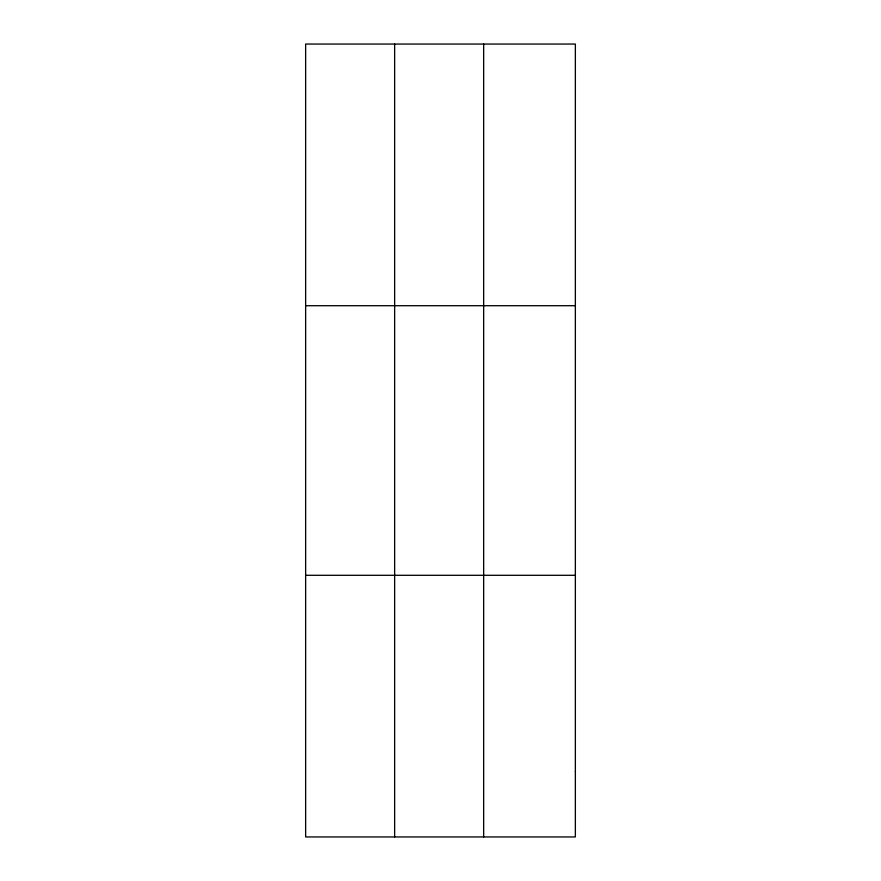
<?xml version="1.0" encoding="UTF-8"?>
<svg xmlns="http://www.w3.org/2000/svg" width="881" height="881" viewBox="0 0 881 881"><rect width="100%" height="100%" fill="white"/><g stroke="black" fill="none" stroke-linecap="round" stroke-linejoin="round"><path stroke-width="1.32" d="M305.641 305.707L575.359 305.707M305.641 575.293L575.359 575.293M483.658 44.05L483.658 836.95M394.644 44.05L394.644 836.95M575.359 771.536L575.359 836.95L305.641 836.95L305.641 44.05L575.359 44.05L575.359 771.536"/></g></svg>
